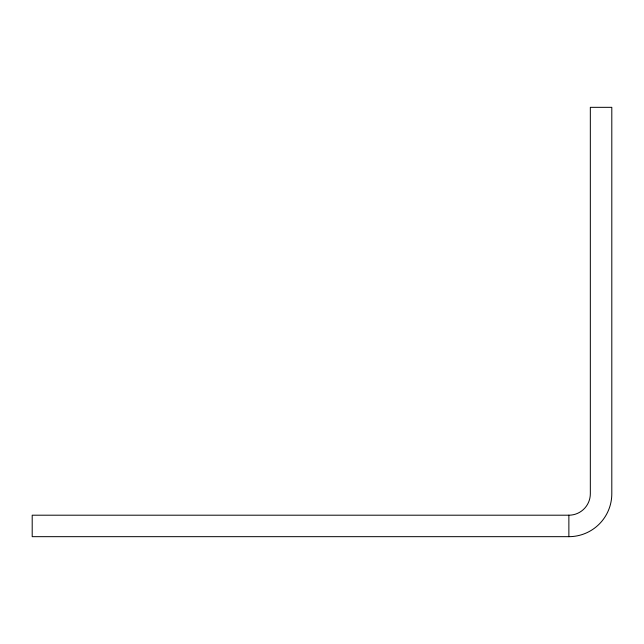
<?xml version="1.0" encoding="UTF-8"?>
<svg xmlns="http://www.w3.org/2000/svg" width="644" height="644" viewBox="0 0 644 644"><rect width="100%" height="100%" fill="white"/><g stroke="black" fill="none" stroke-linecap="round" stroke-linejoin="round"><path stroke-width="0.97" d="M568.869 515.2L32.2 515.2L32.2 536.669L568.869 536.669A42.931 42.931 0 0 0 611.8 493.731L611.8 107.331L590.331 107.331L590.331 493.731A21.469 21.469 0 0 1 568.869 515.2L568.869 536.669"/></g></svg>
